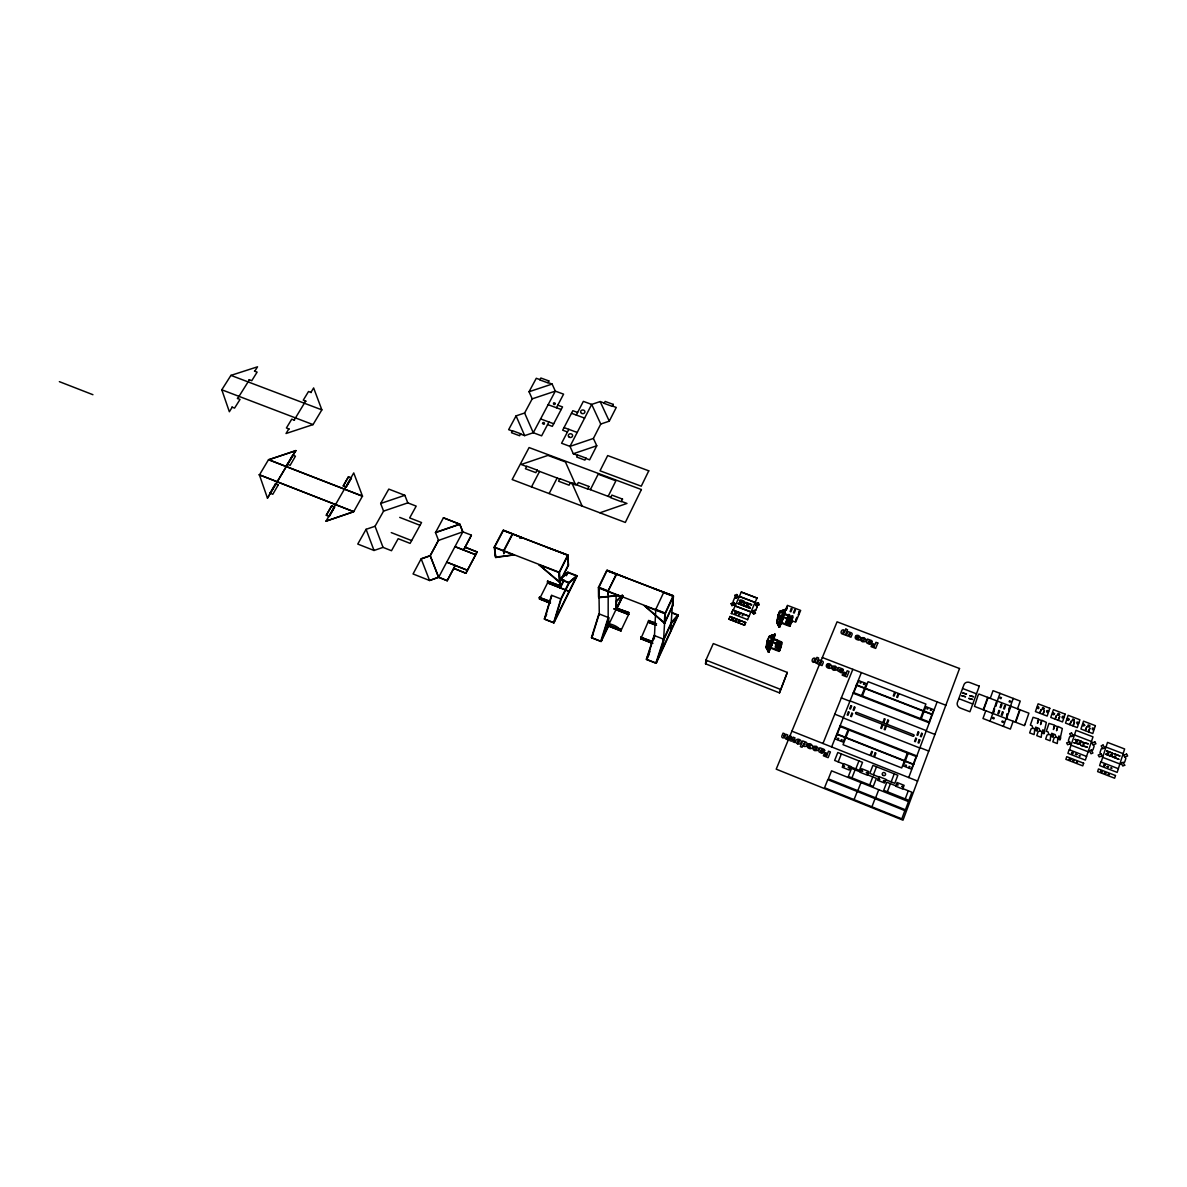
<?xml version="1.0" encoding="UTF-8"?>
<svg xmlns="http://www.w3.org/2000/svg" width="1187" height="1187" viewBox="0 0 1187 1187"><rect width="100%" height="100%" fill="white"/><g stroke="black" fill="none" stroke-linecap="round" stroke-linejoin="round"><path stroke-width="1.5" d="M616.112 594.717L616.038 609.673L622.671 595.844M622.567 595.488L616.468 601.453L616.439 609.673L623.056 595.829M599.301 614.792L598.901 587.313L608.189 590.918L608.159 625.979L620.801 630.95C617.67 622.997 593.708 620.623 620.816 629.436M620.979 629.08L620.964 630.742L607.699 625.534M628.828 612.551L616.053 607.981L628.828 612.551L628.62 614.584L613.753 608.783L628.635 614.436M651.945 643.191L640.802 638.814L640.861 637.3L652.182 641.336M641.025 636.944L640.965 638.606L652.909 643.295L640.965 638.458M671.961 612.566L677.955 614.896L655.847 663.177L646.663 659.571L654.378 635.742M655.15 622.819L648.621 620.697L648.562 622.374L655.358 625.03M640.802 638.814L648.785 620.341M653.933 638.651L654.096 635.46L664.023 639.348L671.605 622.908L678.222 615.415L671.842 612.937M654.334 638.814L655.758 609.406L663.592 592.639L672.97 596.26L670.655 630.994M747.528 604.747L746.92 605.296L747.721 604.969M741.311 603.1L740.762 601.586L741.445 602.907M742.172 615.593L742.988 615.638M744.353 603.144C743.7 605.726 744.012 601.957 743.374 603.515M655.847 663.177L663.622 639.185L671.323 622.374L677.955 614.896M731.904 619.569C733.195 620.475 733.062 617.062 733.492 618.902M735.109 612.759L735.065 613.59M735.361 619.985L735.717 620.964L736.637 620.43M736.771 613.323L735.332 613.916L736.771 612.996M738.789 613.946L738.596 614.792L739.768 614.08M738.997 621.988L738.997 621.231M740.05 603.085L740.822 601.75L740.005 601.957M732.216 618.219L731.741 619.184L732.483 618.145M598.752 587.461L598.752 597.684L619.035 595.503L598.56 597.254L598.426 587.491L606.765 570.353L673.444 596.097L672.792 605.785L664.809 623.056L644.378 605.696L664.319 623.234L664.883 613.679L673.252 595.651L652.672 588.069M663.147 647.316L665.165 613.056L655.758 609.406M664.809 623.056L665.373 613.501L673.444 596.097M673.252 595.651L672.792 605.785M677.822 615.415L671.605 622.908M705.523 663.815L705.924 660.12L713.298 643.577L787.322 672.435L779.488 692.867L705.523 663.815L706.992 660.506M728.892 619.124L744.516 625.148L728.892 619.124L730.005 616.483L745.629 622.507L744.516 625.148M731.103 603.693L734.041 602.625L731.103 603.693L731.904 605.578L734.857 604.509L734.041 602.625M730.005 616.483L745.599 622.685M731.904 605.578L734.872 604.361L734.026 602.788M732.913 610.014L731.4 613.545L732.913 610.014L749.056 616.216L732.898 610.177M733.714 602.744L733.091 601.423L734.575 598.07L736.029 597.551L734.575 598.07M734.887 595.34L736.163 597.996L738.077 597.165L736.801 594.509L734.887 595.34L736.163 597.996M733.254 610.148L741.296 592.046L757.024 598.055L741.296 592.046M734.53 604.628L735.154 605.963L750.941 612.017L752.395 611.498L750.956 611.869L735.154 605.963M736.801 594.509L738.047 597.328L739.382 596.349L755.14 602.373L755.748 603.857L755.14 602.373M738.121 603.664L743.507 605.726L738.121 603.664L738.403 602.922L743.789 604.984L743.507 605.726M737.913 597.031L739.382 596.349M739.456 600.652L744.842 602.714L739.456 600.652C739.486 598.574 746.297 601.586 744.842 602.714M744.753 606.216L750.154 608.278L744.753 606.216C744.783 604.124 751.594 607.15 750.154 608.278M746.089 603.189L751.742 604.673L746.371 602.447L746.089 603.189L751.505 605.103M731.415 613.382L747.558 619.614M752.246 611.201L754.175 610.355L755.451 613.204L753.552 613.887L752.246 611.201L753.552 613.887M746.964 604.658L747.721 605.073M755.422 603.975L758.389 602.759L759.19 604.643L756.267 605.711L755.451 603.812L758.389 602.759M756.267 605.711L759.19 604.643M755.748 610.281L754.324 610.652L755.748 610.281L757.261 606.765L756.609 605.429L757.261 606.765M738.967 621.261L739.738 621.78M755.451 613.204L753.567 613.738M735.109 613.664L735.465 612.433M739.857 602.67L739.887 602.892M783.286 613.842L781.358 623.145L789.726 626.35L790.127 625L790.26 625.742L780.705 622.062L782.055 618.486L781.669 621.35L782.248 619.807M781.269 621.231L781.536 620.371M772.307 643.873L768.85 651.93L766.03 647.434C767.069 642.226 767.069 634.971 774.028 634.778L774.844 635.327L774.072 637.063M768.493 651.945L766.327 647.464L767.663 639.986L769.844 644.496L768.523 652.153L772.233 644.437M768.33 639.986L768.983 636.395L773.85 634.615L772.381 642.775M767.247 647.33C767.01 651.292 767.336 644.318 768.108 649.096L767.841 650.595L767.588 647.197M768.909 644.645L768.048 642.879C769.042 638.027 769.458 647.939 769.176 643.131M769.235 644.526L768.657 641.232M770.348 637.538C769.636 635.906 774.102 634.273 772.262 636.84M768.182 651.915L769.488 644.778L767.306 640.268M781.491 644.675L776.877 642.894L781.491 644.675L781.476 642.642L772.292 638.784L771.298 637.389L770.957 639.289L772.93 640.668L771.862 640.95M768.864 652.286L770.155 644.778L774.339 635.06L773.672 638.651M769.695 648.191L769.621 646.143M770.571 643.977L770.14 645.52L771.06 645.876M771.12 640.935L769.71 641.099L771.12 640.935L770.689 642.493L771.609 642.85L773.85 634.615M771.194 641.989L770.274 648.176L772.054 642.642M770.823 645.179L771.268 642.716M771.016 645.045L770.2 647.449M770.378 645.609L771.58 642.019L781.194 646.188L780.512 647.538M772.455 637.834L772.025 639.392L773.197 639.14M772.411 637.137L772.692 635.609M772.529 638.888L770.645 648.117L779.058 651.381L779.844 650.179L779.058 651.381M772.158 642.078L772.603 639.615M771.965 645.031L769.621 642.39M782.99 618.976L778.924 626.914L776.773 622.492L778.108 614.925L779.577 611.528L785.097 610.548M773.657 639.763L774.799 634.095L773.998 639.882M778.761 615.949L779.577 611.528M778.939 615.771L779.77 611.35L784.592 609.614L783.034 617.077M778.004 622.344C777.722 626.41 778.078 619.317 778.85 624.08L778.568 625.608L778.331 622.225M781.328 619.273C781.046 616.914 779.533 620.846 778.85 617.789L779.948 611.498L784.77 609.747L780.289 619.614L778.924 626.914M780.037 619.421L779.444 616.276M779.696 619.54L780.764 615.4L782.159 615.934L780.631 622.73M781.12 612.522C780.363 611.038 784.83 609.198 783.019 611.839M772.01 641.484L781.461 645.58L780.912 647.687M781.254 612.833L781.55 611.275M779.755 647.805L779.518 648.963L779.755 647.805L775.526 646.173L775.808 645.387L780.423 647.182L775.556 645.995M776.773 622.492L779.221 626.944L780.66 619.347L778.479 614.896L777.07 622.537L778.182 619.035M779.785 648.354L775.556 646.722L780.141 648.681L779.844 650.179M775.808 645.387L775.526 646.173M773.345 638.383L781.729 642.033L781.402 643.013M782.5 620.489L779.607 627.24L780.586 621.053M779.607 627.24L781.076 619.391L779.918 619.08M782.648 617.151L781.921 615.83L781.476 617.403L782.396 617.744L783.628 613.976M781.165 647.093L780.378 648.295L781.076 644.704L776.877 642.894M781.714 617.492L780.438 620.964M776.847 643.799L780.838 645.862L781.328 644.096L777.144 642.301M783.168 612.136L783.465 610.578M783.212 613.471L782.07 612.344L783.954 614.094L782.886 617.077M784.028 612.551L784.592 609.614M784.236 614.451L785.082 610.044L780.957 619.629M784.34 614.866L784.83 613.783M784.933 611.765L785.23 610.207M784.637 613.753L785.527 609.094L784.681 615M780.082 646.129L780.408 645.135L780.171 647.776M779.458 650.031L779.31 650.788L770.897 647.523M779.592 650.788L780.141 648.681M787.337 619.213L792.13 620.564L782.352 616.943L780.987 623.205M782.797 616.379L791.521 620.831L792.011 619.05L787.56 618.026L788.851 614.421L789.622 614.718M780.631 647.687L780.779 646.945M781.758 644.081L781.654 642.404M790.468 623.279L786.284 621.676L790.572 624.199L785.987 622.448L790.468 623.279L790.705 622.107L786.551 620.311L791.135 622.077L786.551 620.311M790.216 623.872L790.453 622.7L786.298 620.905M784.103 613.323L792.441 616.928L792.501 618.056L783.85 613.916M789.726 626.35L789.874 625.594M790.809 620.979L791.135 620L790.883 622.671M789.978 625.757L790.127 625M790.26 625.742L790.824 623.605M791.432 621.943L791.017 623.309L791.818 622.092L791.18 622.537M791.566 622.685L792.13 620.564M787.604 617.848L792.189 619.614L792.753 617.463M779.488 692.867L787.322 672.435M577.06 576.155L553.988 622.774L544.373 618.976L551.525 595.266L561.199 599.064L569.152 583.025L577.06 576.155L567.534 572.46L560.843 578.128M562.683 576.778L568.039 572.238L576.793 575.636L553.617 622.774L544.625 619.243L551.777 595.533M568.039 572.238L566.407 575.65M576.793 575.636L568.885 582.491L560.813 598.901L553.617 622.774M553.988 622.774L561.199 599.064M591.482 637.597L598.901 613.827L608.694 617.67L608.723 625.786L601.23 641.44L591.482 637.597L593.055 634.348M601.23 641.44L608.694 617.67M1101.15 762.069L1107.516 742.409L1124.623 748.967L1117.175 772.381L1099.607 765.585L1100.794 761.92L1118.347 768.701M678.222 615.415L656.248 663.192L646.381 659.289L654.096 635.46M656.248 663.192L664.023 639.348M781.313 621.246L782.159 619.05M1069.487 749.843L1076.001 730.331L1092.99 736.845L1085.363 760.095L1067.914 753.344L1069.131 749.709L1086.565 756.431M1015.3 722.097L1019.678 709.648M1015.716 722.26L1020.078 709.796M778.449 617.285L777.455 619.762L778.346 617.863M1013.134 721.266L1010.374 729.085L982.984 718.506L985.789 710.731M1017.511 708.817L1020.241 701.087L993.029 690.671L990.255 698.357M1003.312 726.355L1006.072 718.55M1010.478 706.117L1013.223 698.401M1006.487 718.699L1010.879 706.28M992.406 713.283L996.843 700.894M990.017 721.221L992.807 713.432M997.258 701.042L1000.018 693.342M983.222 709.752L987.703 697.377M983.637 709.9L988.103 697.541M777.886 618.917L778.064 619.436M778.153 617.388L778.242 616.899M781.818 620.667L782.203 619.792M916.156 756.505L911.423 769.117L909.376 768.315L909.984 766.713L909.168 766.387L908.574 767.989L905.859 766.921L906.453 765.318L905.651 764.992L905.043 766.594L903.411 765.956L908.174 753.359M929.139 721.963L933.754 709.678L931.736 708.891L931.157 710.449L930.356 710.138L930.934 708.58L928.264 707.541L927.67 709.099L926.869 708.787L927.462 707.244L925.845 706.621L921.216 718.877M908.723 777.544L937.136 701.873M905.236 798.91L908.278 790.779M887.342 791.759L890.413 783.657M891.17 781.892L894.241 773.835M907.372 753.048L901.719 767.944L843.037 744.694L848.883 729.99M913.767 736.118L914.064 735.332M920.415 718.565L925.905 704.069L868.068 681.679L862.385 695.983M871.926 806.804L875.056 798.643M875.635 797.827L878.736 789.711M873.409 774.799L876.496 766.787M869.685 784.978L872.786 776.921M854.076 799.623L857.237 791.492M857.815 790.69L860.961 782.604M851.94 777.886L855.085 769.859M855.827 768.894L858.943 760.912M838.2 761.876L841.36 753.923M848.082 729.679L843.141 742.098L841.538 741.46L842.162 739.887L841.375 739.56L840.737 741.148L838.067 740.08L838.705 738.507L837.903 738.195L837.28 739.768L835.277 738.982L840.233 726.578M861.599 695.671L866.406 683.578L864.819 682.97L864.21 684.498L863.424 684.187L864.032 682.659L861.406 681.635L860.798 683.163L860.011 682.866L860.62 681.338L858.631 680.566L853.809 692.644M855.515 713.298L855.812 712.512M831.627 746.935L861.376 672.614M822.962 743.492L852.845 669.32M792.189 619.614L787.856 617.255L787.56 618.026M775.245 643.844L775.571 642.864M776.565 640.743L776.906 639.763M786.002 618.724L786.328 617.73M787.307 615.652L787.649 614.673M775.556 646.722L775.274 647.508L779.874 649.289M785.987 622.448L786.284 621.676M790.928 618.635L792.174 615.697L792.946 615.994L791.699 618.931M771.298 637.389L772.203 638.443M780.037 618.501L780.393 617.329L782.352 618.709M781.758 615.771L782.812 613.308M783.227 612.774L782.797 614.347L783.702 614.688M774.028 634.778L769.488 644.778M774.799 634.095L769.962 646.678M785.527 609.094L780.764 621.528M769.962 646.262L775.126 634.214M780.764 621.098L787.396 605.37L800.661 610.43L795.676 622.166L790.69 620.252M770.778 647.375L770.111 646.336M771.001 644.229L772.366 643.68M783.331 615.519L783.375 616.335L782.856 615.341M771.342 644.363L771.298 643.532M772.01 642.731L772.307 642.048L771.862 644.496L769.413 643.517M780.482 623.071L781.758 620.029L780.912 622.478M772.025 643.562L768.508 651.797L766.03 647.434M772.351 642.864L771.728 641.826M779.251 626.795L782.648 618.857M768.523 652.153L772.381 643.161M779.265 627.107L782.886 618.679M782.916 619.51L781.283 618.991M779.948 611.498L778.123 615.178L780.289 619.614M766.327 647.464L767.336 645.031M744.546 624.97L745.629 622.507M747.543 619.762L757.024 598.055M646.381 659.289L650.046 651.366M646.767 659.438L648.977 654.69M664.319 623.234L672.599 605.355M620.801 630.95L628.798 614.08L616.216 609.168M627.285 578.277L607.24 570.19L598.619 587.921L618.887 595.8M621.929 597.224L600.711 641.41L608.174 617.626M608.337 625.786L600.845 641.44L591.749 637.879L599.168 614.094M608.234 594.39L607.892 591.482L616.483 573.707M616.825 573.84L607.892 591.482M523.037 538.052L503.525 530.174L494.475 547.459L495.706 557.504L514.372 554.833L495.528 557.089L494.296 547.044L503.051 530.337L567.965 555.382L568.425 565.383L560.027 582.223L539.032 564.775L559.552 582.402L568.247 564.967M544.373 618.976L546.673 614.332M563.766 580.042L559.982 587.639L559.136 572.06M566.036 575.502L567.534 572.46M564.137 580.206L560.368 587.936L559.478 572.357L567.965 555.382M608.145 496.359L615.89 480.824L598.174 474.192L590.369 489.667M559.552 582.402L558.988 572.535L567.787 554.967L547.756 547.593M550.338 603.263L539.477 598.99L539.358 597.447L550.412 601.364M547.504 581.229L560.071 585.725L547.504 581.229L547.622 582.965L569.167 591.378L547.622 582.802M539.477 598.99L547.786 582.461L547.682 580.888M612.462 406.058L616.261 407.438L609.272 421.162L600.756 424.041L593.411 438.448L596.764 445.778L589.613 459.829L585.784 458.405M549.151 493.54L557.148 478.02M512.517 533.601L503.511 550.931L503.822 553.78L503.837 551.05L512.843 533.72M568.81 429.353L561.585 443.255L569.997 446.386L593.411 438.448M576.259 415.035L583.351 401.369L591.69 404.411L600.162 401.562L604.331 403.09M531.524 486.863L539.581 471.417M495.706 557.504L494.608 546.999M465.883 573.098L477.085 551.881L464.992 547.162L477.115 552.074L465.912 573.291L453.731 568.321L465.912 573.291M548.928 421.993L541.628 435.837L533.275 432.736L524.669 435.629L520.514 434.086M556.421 407.749L563.588 394.158L555.323 391.131L532.206 398.847L524.609 413.017L516.063 415.88L508.644 429.664L512.398 431.059M447.202 580.577L455.229 565.487L447.232 580.725L438.626 577.327L429.575 580.502L413.046 573.959L421.162 558.751L430.169 555.635L438.522 540.219L430.213 555.828L421.207 558.943L429.575 580.502L438.596 577.164L447.232 580.725M471.402 535.307L463.523 550.16L471.387 535.144L462.856 531.835L438.552 540.411L435.451 532.459L459.74 524.12L462.885 532.028L459.74 524.12L443.419 517.799L435.481 532.651L459.77 524.313L443.419 517.799M438.626 577.357L430.169 555.635L438.626 577.357L462.856 531.835M532.206 398.847L529.046 391.74L536.287 378.282L539.996 379.632M375.062 526.256L383.579 511.107L407.809 502.873L416.192 506.122L409.663 517.918L421.548 522.547L410.108 543.379L398.164 538.69L391.502 550.723L383.045 547.385L374.024 550.471L357.762 544.061L366.086 529.313L375.062 526.256L383.045 547.385M383.579 511.107L380.656 503.496L388.787 489.103L404.841 495.305L407.809 502.873M259.419 474.963L268.559 459.606L362.48 496.092L353.637 511.805L326.01 521.167L353.592 511.642L259.36 474.8L353.592 511.642M781.461 619.51L782.099 620.163M326.262 515.173L331.663 505.87L334.556 507.146L329.17 516.464L326.321 515.336L331.663 505.87M343.28 486.017L348.533 476.699L351.411 477.975L346.114 487.115L343.236 485.854L348.533 476.699M326.01 521.167L353.741 472.93L362.525 496.255L268.618 459.77L295.815 450.57L267.461 498.125L259.36 474.8M346.114 487.115L351.411 477.975M288.827 428.908L286.037 433.507L313.027 424.605L321.855 409.871L313.635 387.941L310.92 392.422M269.909 493.035L272.787 494.296L278.233 484.949L275.414 483.851L269.968 493.198M287.254 464.117L290.103 465.378L295.444 456.179L292.655 455.096L287.299 464.295M295.815 450.57L267.461 498.125M294.168 420.079L305.652 401.102M232.207 407.2L229.358 411.741L221.791 389.796L230.931 375.389L257.534 366.813L254.76 371.234M237.667 398.506L249.404 379.781M733.462 619.332L732.631 619.926M739.753 614.807L739.635 613.946M816.018 749.561L816.686 747.929L813.407 746.875L814.178 746.237L816.463 746.326L818.54 748.478L817.68 750.481L814.861 750.644A3.19 2.908 20 0 1 813.347 749.635A2.211 2.018 20 0 1 812.961 748.27L815.855 749.635M863.81 640.772L864.433 639.244L861.243 638.25L861.985 637.656L864.21 637.731L866.243 639.748L865.427 641.648L862.712 641.796A3.086 2.73 17.1 0 1 861.213 640.846A2.151 1.899 17.1 0 1 860.827 639.57L863.216 640.846M834.965 669.231L835.603 667.658L832.399 666.664L833.14 666.055L835.381 666.13L837.414 668.177L836.583 670.106L833.838 670.254A3.116 2.789 16.9 0 1 832.339 669.29A2.166 1.929 16.9 0 1 831.968 667.984L834.52 669.32M810.276 747.424L808.941 746.267L809.89 747.528M829.342 667.183L828.022 666.07L828.556 667.198M858.216 638.769L856.91 637.686L857.444 638.784M616.083 601.29L622.3 594.954M568.766 582.876L576.689 576.17M561.228 578.292L567.935 572.772M744.234 604.361L744.575 603.367M993.845 718.907L992.54 718.283M1003.119 722.482L1001.798 721.859M1121.314 763.404L1119.86 763.968L1102.678 757.351L1101.862 755.911M1123.228 762.662L1124.697 762.099L1125.855 758.434L1125.024 756.98M1002.229 720.954L1003.549 721.607M1089.562 751.178L1088.108 751.742L1071.045 745.169L1070.259 743.73M1091.476 750.436L1092.945 749.872L1094.132 746.237L1093.316 744.798M1102.634 748.374L1101.165 748.938L1099.993 752.588L1100.794 754.027M1104.533 747.647L1106.002 747.083L1123.139 753.656L1123.955 755.11M992.97 717.378L994.276 718.001M1053.225 736.088L1048.774 734.382L1047.038 735.05L1045.658 739.071L1050.124 740.792L1050.629 736.311L1052.869 737.172L1053.596 735.005L1051.37 734.159L1051.667 733.299L1055.228 734.664L1055.911 737.127L1060.362 738.833M1055.911 737.127L1054.16 737.795L1052.795 741.83L1057.261 743.552L1057.765 739.056L1060.006 739.916L1060.733 737.75L1058.507 736.904L1058.789 736.044L1060.57 736.726L1062.335 728.521L1058.003 726.459L1056.549 730.732L1057.483 726.652L1054.739 725.613L1053.403 729.53L1054.457 725.094L1048.996 723.402L1046.326 731.237L1048.106 731.934L1048.774 734.382M1071.089 736.252L1069.635 736.815L1068.419 740.436L1069.22 741.86M1072.989 735.525L1074.458 734.961L1091.461 741.489L1092.263 742.928M1037.215 729.931L1032.779 728.224L1031.043 728.877L1029.663 732.898L1034.1 734.605L1034.634 730.153L1036.844 730.999L1037.586 728.848L1035.376 728.002L1035.672 727.141L1039.218 728.506L1039.886 730.955L1044.337 732.661M1039.886 730.955L1038.15 731.622L1036.77 735.643L1041.207 737.35L1041.741 732.883L1043.966 733.744L1044.694 731.593L1042.483 730.732L1042.765 729.871L1044.545 730.554L1046.341 722.379L1042.038 720.331L1040.569 724.589L1041.503 720.524L1038.773 719.485L1037.423 723.387L1038.491 718.966L1033.061 717.289L1030.346 725.094L1032.126 725.776L1032.779 728.224M769.443 643.666L771.194 642.657M769.413 643.814L771.179 642.82M767.01 648.666L768.167 650.461M779.963 618.145L779.458 616.127M777.737 623.709L778.598 625.46M1010.196 702.244L1009.039 701.68M599.984 512.784L626.959 503.436L621.409 501.359M1009.454 700.671L1010.731 701.28M1000.24 697.14L1001.487 697.719M600.756 424.041L591.69 404.411L569.997 446.386L573.306 453.746L596.764 445.778M380.656 503.496L404.841 495.305M529.046 391.74L552.118 384.054L555.323 391.131L533.275 432.736L524.609 413.017M268.618 459.77L295.86 450.748M1000.938 698.713L999.825 698.179M735.525 612.551L736.771 613.234L736.148 612.373M519.817 538.23L523.185 537.756M548.008 382.555L552.118 384.054M557.786 405.182L562.534 406.918L552.326 426.37L547.548 424.605M577.594 412.453L572.831 410.702L562.668 430.198L567.46 431.964M548.127 404.708L561.184 409.5M571.481 413.284L584.612 418.106M540.604 418.922L553.691 423.759M564.018 427.572L577.194 432.454M573.306 453.746L577.535 455.318M577.208 484.711L571.748 482.664L582.134 506.033M587.773 488.688L610.771 497.353M526.598 466.521L521.197 464.488L547.949 455.407L565.427 461.951L575.71 485.008L570.235 482.961M537.014 470.453L559.73 478.999M254.419 371.101L257.119 372.125L251.763 380.686L249.062 379.647M311.261 392.556L308.516 391.517L303.264 400.182L306.009 401.236M230.931 375.389L321.855 409.871M221.791 389.796L313.027 424.605M237.326 398.372L240.041 399.411L234.581 408.105L231.866 407.067M294.51 420.213L291.75 419.159L286.408 427.973L289.168 429.041M739.367 596.497L755.11 602.536M782.604 615.934L783.405 616.246M778.108 614.925L780.631 619.495M780.512 615.994L781.654 616.424M962.568 688.475L976.486 693.816M781.432 620.549L780.898 620.489M780.957 621.469L781.803 621.691M780.185 624.599L779.711 625.668M958.814 698.639L972.761 704.01M567.623 555.086L503.377 530.47M673.118 595.8L607.106 570.487M606.958 570.784L616.201 574.36M822.324 657.524L945.846 705.241M770.957 641.885L771.876 642.241M770.778 643.443L771.595 643.755M568.425 565.383L567.787 554.967M770.155 644.778L767.633 640.149M770.408 644.912L771.313 645.268M770.749 646.559L770.229 646.455M769.413 649.69L768.805 651.055M856.48 684.84L932.463 714.337M856.331 685.196L932.329 714.693M494.296 547.044L559.478 572.357M598.426 587.491L665.373 613.501M494.475 547.459L514.208 555.13M539.032 564.775L558.988 572.535M644.378 605.696L664.883 613.679M59.35 381.65L92.927 394.707M853.408 692.496L929.54 722.111M561.496 579.612L568.885 582.491M853.127 693.193L929.273 722.838M561.377 579.998L569.152 583.025M399.722 517.398L420.035 525.307M648.621 620.697L656.574 623.798M547.786 582.461L560.16 587.283M648.725 621.869L655.076 624.347M648.562 622.211L656.5 625.312M850.055 700.879L926.32 730.658M841.331 697.882L849.907 701.235M926.186 731.029L934.955 734.441M331.707 506.033L334.556 507.146L329.17 516.464M856.421 712.304L913.753 734.753M855.812 713.862L913.159 736.326M391.265 532.607L411.637 540.589M705.924 660.12L780.23 689.276M539.358 597.447L550.234 601.72M640.861 637.3L652.019 641.692M834.773 714.173L843.378 717.556M919.955 747.632L928.753 751.089M539.655 598.649L550.516 602.922M607.699 625.386L620.964 630.594M843.245 717.912L919.821 748.003M549.64 602.729L539.67 598.797L539.536 597.091M840.114 725.702L916.839 755.941M839.832 726.429L916.557 756.668M836.835 733.907L913.708 764.28M837.102 734.412L913.575 764.636M791.907 731.162L917.581 781.061M878.751 776.936L869.819 773.375L872.92 765.363L897.832 775.259L894.79 783.316L885.814 779.74M843.512 763.983L834.639 760.452L837.799 752.513L862.519 762.336L859.403 770.318L850.5 766.772M895.799 785.809L886.808 782.218L883.721 790.305L908.856 800.364L911.898 792.219L902.877 788.628M860.412 771.98L851.509 768.434L848.364 776.461L873.276 786.417L876.377 778.346L867.445 774.785M770.408 642.315L771.565 643.369M769.369 642.983L770.526 644.051M768.82 646.01L769.977 647.063M772.514 635.46L770.6 636.158M600.162 401.562L609.272 421.162M516.063 415.88L524.669 435.629M366.086 529.313L374.024 550.471M275.414 483.851L278.233 484.949M859.18 639.763A2.508 2.226 16.8 0 0 860.575 637.374L858.735 635.638A3.516 3.116 16.7 0 0 857.103 635.312A2.567 2.27 16.7 0 0 855.842 635.817L858.928 637.612L855.456 636.469A3.22 2.849 16.8 0 0 855.248 637.82A2.062 1.825 16.7 0 0 855.782 638.858A3.472 3.071 16.7 0 0 857.162 639.674A2.7 2.389 16.7 0 0 859.21 639.823M1036.993 707.66C1039.782 711.221 1039.159 704.158 1036.993 707.66M843.408 670.076L842.74 671.1A2.137 1.914 17.3 0 1 841.479 671.1L839.506 670.803L842.458 672.198L841.316 672.881L837.71 670.759L838.645 667.48L842.177 668.756A1.87 1.677 17.3 0 1 843.245 669.527L843.408 670.121M794.697 737.765L794.682 742.513L793.02 741.845L793.331 739.026L791.388 741.192L789.845 740.584L789.948 737.631L788.153 739.902L786.491 739.249L789.845 735.836L791.373 736.444L791.284 739.264L793.168 737.157L794.697 737.765M811.033 745.525L807.472 744.976A3.309 3.042 19.6 0 0 807.234 746.4A2.122 1.944 19.5 0 0 807.768 747.513A3.576 3.279 19.5 0 0 809.178 748.389A2.775 2.537 19.6 0 0 811.285 748.537A2.419 2.226 19.6 0 0 812.591 747.246A2.582 2.359 19.6 0 0 812.739 745.94L810.869 744.086A3.62 3.309 19.6 0 0 809.178 743.745A2.641 2.419 19.5 0 0 807.872 744.264L811.033 745.525M1089.8 725.969C1087.707 729.604 1086.832 722.319 1089.8 725.969M1094.088 728.892C1092.114 732.424 1091.254 725.316 1094.088 728.937M1084.695 725.302C1083.286 721.444 1081.312 727.957 1084.681 725.405M1078.612 722.987C1076.624 726.489 1075.778 719.456 1078.612 722.987M824.653 750.466L823.956 751.534A2.181 1.988 20.6 0 1 822.68 751.534L820.647 751.223L823.674 752.692L821.76 753.315L818.971 751.801L818.941 750.51L819.802 747.751L823.407 749.071A1.914 1.751 20.6 0 1 824.49 749.902L824.653 750.466M1074.354 720.064C1072.306 723.669 1071.431 716.414 1074.354 720.064M1069.264 719.411C1067.41 722.987 1066.208 715.954 1069.264 719.367M1063.849 717.334C1062.988 713.758 1060.199 719.678 1063.834 717.482M1054.531 713.773C1052.543 717.304 1051.623 710.256 1054.531 713.773M1059.605 714.426C1057.439 718.031 1056.786 710.731 1059.605 714.455M1044.278 708.565C1042.231 712.155 1041.37 704.944 1044.278 708.565M1048.492 711.473C1046.37 715.004 1045.762 707.927 1048.492 711.503M872.193 641.663L872.119 641.247A1.855 1.647 17.5 0 0 870.976 640.312L867.46 639.066L866.658 641.677L866.703 642.879L869.433 644.304L871.288 643.71L868.335 642.33L870.308 642.627A2.122 1.87 17.5 0 0 871.54 642.612L872.193 641.766M555.353 403.521C553.365 407.171 552.37 400.39 555.353 403.58M542.518 423.447C545.501 426.593 544.625 420.02 542.518 423.373M1111.032 768.019L1111.952 768.301L1111.047 767.944M1112.338 755.11L1110.943 754.813L1112.338 755.11M1114.786 756.312L1115.706 756.579L1114.786 756.267M1105.201 765.437C1103.168 768.137 1103.153 762.336 1105.201 765.437M1105.869 773.123L1104.459 772.826L1105.869 773.123M1107.1 753.433C1108.658 756.638 1109.652 751.134 1107.13 753.285M1107.174 766.579L1108.554 766.995L1107.204 766.461M1108.317 774.339L1109.237 774.621L1108.332 774.265M1100.586 771.431C1102.293 774.651 1102.931 769.146 1100.616 771.283M1083.123 744.13L1084.043 744.397L1083.123 744.086M1077.351 741.578C1075.036 744.294 1075.541 738.433 1077.351 741.578M1076.52 762.024L1077.44 762.306L1076.52 762.024M1076.861 754.561L1075.467 754.264L1076.861 754.561M1079.309 742.706L1080.689 743.047L1079.324 742.587M1079.28 755.763L1080.2 756.03L1079.295 755.718M1070.719 759.457C1068.582 762.099 1068.745 756.356 1070.719 759.457M1071.624 752.884C1073.552 756.06 1073.745 750.407 1071.668 752.736M1072.677 760.585L1074.057 761.001L1072.692 760.526M844.521 631.736L843.957 633.101L842.889 632.701L843.453 631.321L844.521 631.736M815.603 660.031L815.024 661.411L813.956 660.996L814.534 659.601L815.603 660.031M803.554 743.67L803.985 744.946L805.112 744.249L804.756 742.973L803.554 743.67M797.56 741.296L797.99 742.706L799.326 741.979L798.896 740.54L797.56 741.296M850.204 633.888L849.284 636.573L850.96 637.211L851.954 634.763A1.929 1.706 16.2 0 0 852.029 633.502A1.513 1.335 16.2 0 0 851.094 632.716L847.933 631.603L846.361 635.446L848.037 636.098L849.269 633.591L850.204 633.888M821.315 662.212L820.365 664.943L822.042 665.595L823.066 663.103A1.929 1.736 15.9 0 0 823.14 661.812A1.528 1.365 15.9 0 0 822.22 661.025L819.03 659.898L817.428 663.8L819.104 664.453L820.38 661.901L821.315 662.212M783.835 736.059L784.726 736.979L786.046 734.323L787.753 735.005L786.076 739.086L784.755 737.78L782.841 737.899A1.558 1.424 17.3 0 1 781.892 737.068A1.973 1.825 17.3 0 1 781.996 735.717L783.064 733.136L784.77 733.818L783.835 736.059M1118.807 759.265L1112.931 757.009L1118.807 759.265M1119.86 755.971L1113.985 753.715L1119.86 755.971M1115.483 775.526L1114.623 778.212L1097.619 771.609L1098.479 768.953L1115.483 775.526M1111.581 756.475L1105.72 754.22L1111.581 756.475M1112.634 753.196L1106.774 750.941L1112.634 753.196M1087.114 747.068L1081.06 745.451L1087.114 747.068M1088.182 743.804L1082.143 742.187L1088.182 743.804M1095.364 725.672L1092.782 733.536L1088.642 731.949L1089.933 728.017L1088.227 731.785L1085.482 730.732L1086.773 726.815L1085.066 730.584L1080.942 728.996L1083.538 721.162L1095.364 725.672M1083.642 763.211L1082.767 765.867L1065.881 759.324L1066.772 756.683L1083.642 763.211M1079.933 744.294L1073.894 742.691L1079.933 744.294M1081.016 741.044L1074.977 739.442L1081.016 741.044M1074.487 722.111L1073.182 726.029L1077.292 727.601L1079.903 719.782L1068.137 715.286L1065.511 723.091L1069.621 724.663L1071.342 720.91L1070.021 724.812L1072.766 725.865L1074.487 722.111M1065.154 714.144L1062.513 721.933L1058.403 720.361L1059.724 716.473L1058.003 720.212L1055.273 719.159L1056.593 715.271L1054.857 719.01L1050.762 717.438L1053.418 709.663L1065.154 714.144M1049.812 708.283L1047.142 716.058L1043.047 714.485L1044.397 710.598L1042.646 714.337L1039.931 713.283L1041.266 709.411L1039.515 713.135L1035.435 711.577L1038.121 703.817L1049.812 708.283M1025.093 724.1L1024.559 725.672L974.468 706.384L978.014 695.419L978.963 694.039L1028.906 713.179L1025.093 724.1M1007.333 713.728L1006.635 716.993L1007.333 713.728M1009.529 707.511L1008.831 710.776L1009.529 707.511M998.935 710.494L997.822 713.61L998.638 713.921L999.751 710.805L998.935 710.494M1001.145 704.306L1000.047 707.393L1000.849 707.704L1001.962 704.603L1001.145 704.306M1002.451 711.844L1001.353 714.96L1002.154 715.271L1003.267 712.155L1002.451 711.844M1004.662 705.642L1003.564 708.743L1004.365 709.054L1005.463 705.953L1004.662 705.642M994.483 708.787L993.771 712.037L994.483 708.787M996.694 702.585L995.997 705.835L996.694 702.585M972.45 699.425L968.829 698.431L972.45 699.425M973.444 696.695L969.824 695.716L973.444 696.695M979.29 686.145L969.927 711.755L960.313 708.045A4.674 4.11 24.1 0 1 957.375 702.496L963.978 684.647A4.659 4.08 23.4 0 1 969.734 682.495L979.29 686.145M965.476 696.739L961.856 695.76L965.476 696.739M966.47 694.024L962.865 693.03L966.47 694.024M904.865 810.617L901.808 818.837L824.55 787.738L827.769 779.666L904.865 810.617M908.5 801.611L905.444 809.786L828.348 778.865L831.553 770.838L908.5 801.611M959.526 668.518L902.995 820.187L776.209 769.161L837.072 621.825L959.526 668.518M903.441 787.129L902.743 788.999L895.651 786.18L896.363 784.31L898.129 785.008L896.645 783.568L897.046 782.515L904.123 785.334L903.722 786.387L901.675 786.432L903.441 787.129M915.756 738.24L914.554 741.4L915.37 741.712L916.557 738.566L915.756 738.24M918.13 731.964L916.943 735.094L917.744 735.406L918.931 732.275L918.13 731.964M919.257 739.62L918.07 742.78L918.872 743.092L920.059 739.931L919.257 739.62M921.616 733.329L920.444 736.474L921.246 736.786L922.433 733.64L921.616 733.329M885.101 781.61L884.552 783.034L877.49 780.215L878.039 778.791L879.804 779.503L878.321 778.049L878.899 776.565L885.947 779.369L885.383 780.868L883.336 780.898L885.101 781.61M875.16 752.84L873.929 756.015L874.73 756.342L875.961 753.166L875.16 752.84M885.413 726.355L884.211 729.486L885.012 729.797L886.214 726.667L885.413 726.355M887.846 720.108L886.63 723.239L887.431 723.551L888.633 720.435L887.846 720.108M897.906 694.113L896.719 697.184L897.52 697.496L898.707 694.425L897.906 694.113M868.023 773.301L867.296 775.156L860.278 772.351L860.99 770.497L862.756 771.209L861.287 769.769L861.688 768.716L868.706 771.505L868.305 772.559L866.258 772.603L868.023 773.301M871.659 751.46L870.427 754.635L871.228 754.962L872.475 751.786L871.659 751.46M881.941 725.005L880.724 728.121L881.526 728.447L882.742 725.316L881.941 725.005M884.374 718.758L883.158 721.874L883.959 722.186L885.161 719.07L884.374 718.758M894.464 692.778L893.277 695.849L894.063 696.161L895.265 693.074L894.464 692.778M848.319 767.188L849.773 768.627L849.224 770.037L842.221 767.247L842.785 765.838L844.521 766.535L843.067 765.096L843.66 763.627L850.649 766.416L850.07 767.885L848.319 767.188M877.816 643.013L875.68 648.384L871.035 646.603L871.495 645.446L874.255 646.5L874.641 645.565L872.297 644.66L872.727 643.591L875.071 644.482L875.947 642.301L877.816 643.013M851.865 713.209L850.634 716.325L851.42 716.636L852.652 713.521L851.865 713.209M854.328 707.022L853.097 710.108L853.898 710.419L855.13 707.318L854.328 707.022M827.116 754.665L826.701 755.674L823.882 754.546L823.377 755.778L828.14 757.662L830.41 751.964L828.496 751.208L827.562 753.522L825.173 752.573L824.713 753.715L827.116 754.665M848.423 711.859L847.177 714.96L847.978 715.271L849.209 712.17L848.423 711.859M850.886 705.672L849.655 708.758L850.456 709.069L851.687 705.983L850.886 705.672M821.063 750.199L822.799 750.318L821.063 750.199M868.721 641.366L870.397 641.484L868.721 641.366M845.827 674.082L845.441 675.047L842.666 673.979L842.191 675.151L846.85 676.946L849.046 671.501L847.177 670.774L846.272 672.999L843.927 672.079L843.482 673.177L845.827 674.082M839.906 669.824L841.583 669.943L839.906 669.824M802.902 745.302L802.086 747.291L800.379 746.608L802.694 740.94L805.78 742.068A1.751 1.602 19.1 0 1 806.952 743.359A3.071 2.819 19.1 0 1 806.789 745.006A2.611 2.389 19.1 0 1 805.617 746.341A1.929 1.766 19.2 0 1 804.029 746.326L802.902 745.302M845.841 629.11L845.085 630.965L843.987 630A1.87 1.662 15.8 0 0 842.444 630A2.522 2.24 15.8 0 0 841.316 631.247A2.938 2.597 15.8 0 0 841.168 632.805A1.706 1.513 15.8 0 0 842.325 634.006L845.337 635.06L847.503 629.748L845.841 629.11M826.656 664.675L826.582 664.839A3.235 2.908 16.5 0 0 826.345 666.219A2.077 1.855 16.4 0 0 826.879 667.272A3.487 3.131 16.5 0 0 828.274 668.103A2.715 2.433 16.5 0 0 830.336 668.251A2.374 2.122 16.5 0 0 831.597 667.02A2.522 2.255 16.5 0 0 831.731 665.773L829.891 663.993A3.531 3.175 16.5 0 0 828.244 663.667A2.582 2.315 16.5 0 0 826.968 664.171L830.069 665.996L826.656 664.675M815.083 662.212L816.389 663.399L818.629 657.999L816.953 657.361L816.166 659.23L815.068 658.266A1.884 1.691 15.4 0 0 813.51 658.251A2.537 2.285 15.4 0 0 812.368 659.527A2.953 2.656 15.5 0 0 812.22 661.114A1.721 1.543 15.4 0 0 813.377 662.331L815.083 662.212M796.789 617.463L795.913 620.549L796.789 617.463M799.281 611.602L798.421 614.673L799.281 611.602M791.358 608.575L790.112 611.498L790.868 611.795L792.13 608.872L791.358 608.575M794.682 609.851L793.435 612.774L794.192 613.056L795.438 610.133L794.682 609.851M787.144 606.972L786.284 610.029L787.144 606.972M641.395 489.548L625.326 522.443L512.161 479.563L529.09 447.558L641.395 489.548M648.77 470.824L641.262 486.195L600.014 470.794L607.685 455.571L648.77 470.824M622.522 499.104L621.246 501.686L610.608 497.679L611.884 495.098L622.522 499.104M588.9 486.462L587.61 489.014L577.045 485.038L578.351 482.486L588.9 486.462M570.398 482.634L569.092 485.186L558.587 481.225L559.893 478.673L570.398 482.634M585.948 458.078L584.909 460.096L576.659 457.01L577.698 455.007L585.948 458.078M613.308 404.411L612.314 406.369L604.168 403.387L605.162 401.458L613.308 404.411M537.192 470.126L535.856 472.663L525.426 468.731L526.761 466.209L537.192 470.126M520.678 433.759L519.624 435.748L511.508 432.721L512.576 430.747L520.678 433.759M548.869 380.938L547.845 382.852L539.833 379.929L540.871 378.015L548.869 380.938M1124.712 765.259L1122.798 766.001L1121.136 763.078L1123.05 762.336L1124.712 765.259M1101.135 753.893L1098.183 755.051L1099.236 756.92L1102.189 755.778L1101.135 753.893M1126.582 754.086L1123.629 755.229L1124.697 757.113L1127.65 755.971L1126.582 754.086M1094.889 741.92L1091.936 743.062L1092.99 744.932L1095.942 743.789L1094.889 741.92M1103.079 745.065L1101.18 745.807L1102.812 748.7L1104.711 747.958L1103.079 745.065M1091.298 750.11L1089.384 750.852L1091.016 753.76L1092.915 753.018L1091.298 750.11M1071.564 732.972L1069.665 733.7L1071.267 736.578L1073.167 735.851L1071.564 732.972M1069.546 741.741L1066.594 742.869L1067.632 744.739L1070.585 743.611L1069.546 741.741M475.601 554.685L454.947 546.628L475.601 554.685M467.381 570.25L446.653 562.119L467.381 570.25M882.549 774.903A1.706 1.543 25.2 0 0 885.443 774.844A1.706 1.543 25.2 0 0 883.736 772.514A1.706 1.543 25.2 0 0 882.549 774.903M797.59 743.774A2.834 2.597 18.6 0 0 799.712 743.908A2.389 2.196 18.6 0 0 801.047 742.647A2.344 2.151 18.6 0 0 800.884 740.703A2.908 2.671 18.6 0 0 799.326 739.501A2.864 2.626 18.6 0 0 797.174 739.338A2.404 2.196 18.5 0 0 795.854 740.614A2.404 2.211 18.5 0 0 795.824 742.246A2.804 2.567 18.5 0 0 797.59 743.774M581.704 413.447A2.166 1.84 -1.6 0 0 584.939 411.785A2.166 1.84 -1.6 0 0 581.66 410.257A2.166 1.84 -1.6 0 0 581.704 413.447M569.359 437.261A2.181 1.87 -2.2 0 0 572.624 435.584A2.181 1.87 -2.2 0 0 569.33 434.027A2.181 1.87 -2.2 0 0 569.359 437.261"/></g></svg>
